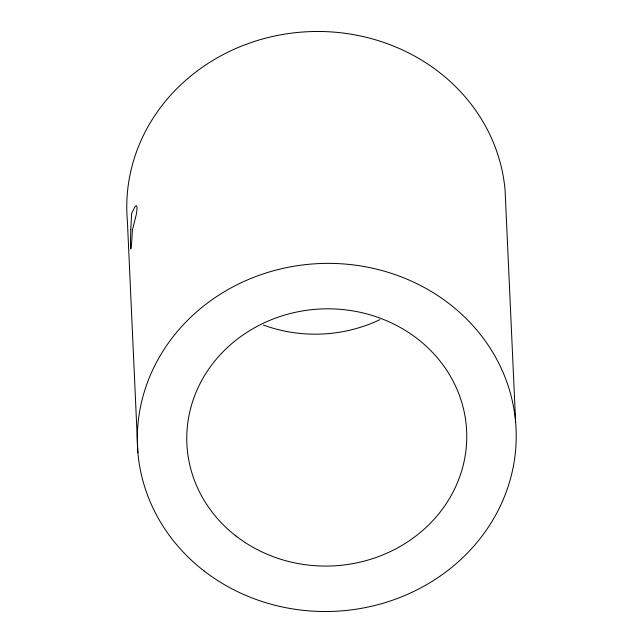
<?xml version="1.0" encoding="UTF-8"?>
<svg xmlns="http://www.w3.org/2000/svg" width="643" height="643" viewBox="0 0 643 643"><rect width="100%" height="100%" fill="white"/><g stroke="black" fill="none" stroke-linecap="round" stroke-linejoin="round"><path stroke-width="0.96" d="M515.622 422.186L505.093 190.288A189.492 174.036 -2.6 0 0 301.077 32.15A189.492 174.036 -2.6 0 0 127.378 220.814L137.907 452.712M379.989 319.619A140.029 128.608 -2.6 0 1 263.373 325.028M130.818 229.479L130.65 235.008A21.581 0.788 -87.7 0 0 130.931 248.728L131.188 247.346A22.015 0.804 -87.7 0 0 132.37 230.29L136.252 214.593A21.557 2.958 -73.8 0 0 134.773 207.11L131.622 213.54L130.818 229.479M236.005 536.029A140.029 128.608 -2.6 0 0 464.463 459.721A140.029 128.608 -2.6 0 0 279.826 316.597A140.029 128.608 -2.6 0 0 236.005 536.029M203.944 570.855A189.492 174.036 -2.6 0 0 513.106 467.582A189.492 174.036 -2.6 0 0 263.244 273.902A189.492 174.036 -2.6 0 0 203.944 570.855"/></g></svg>
